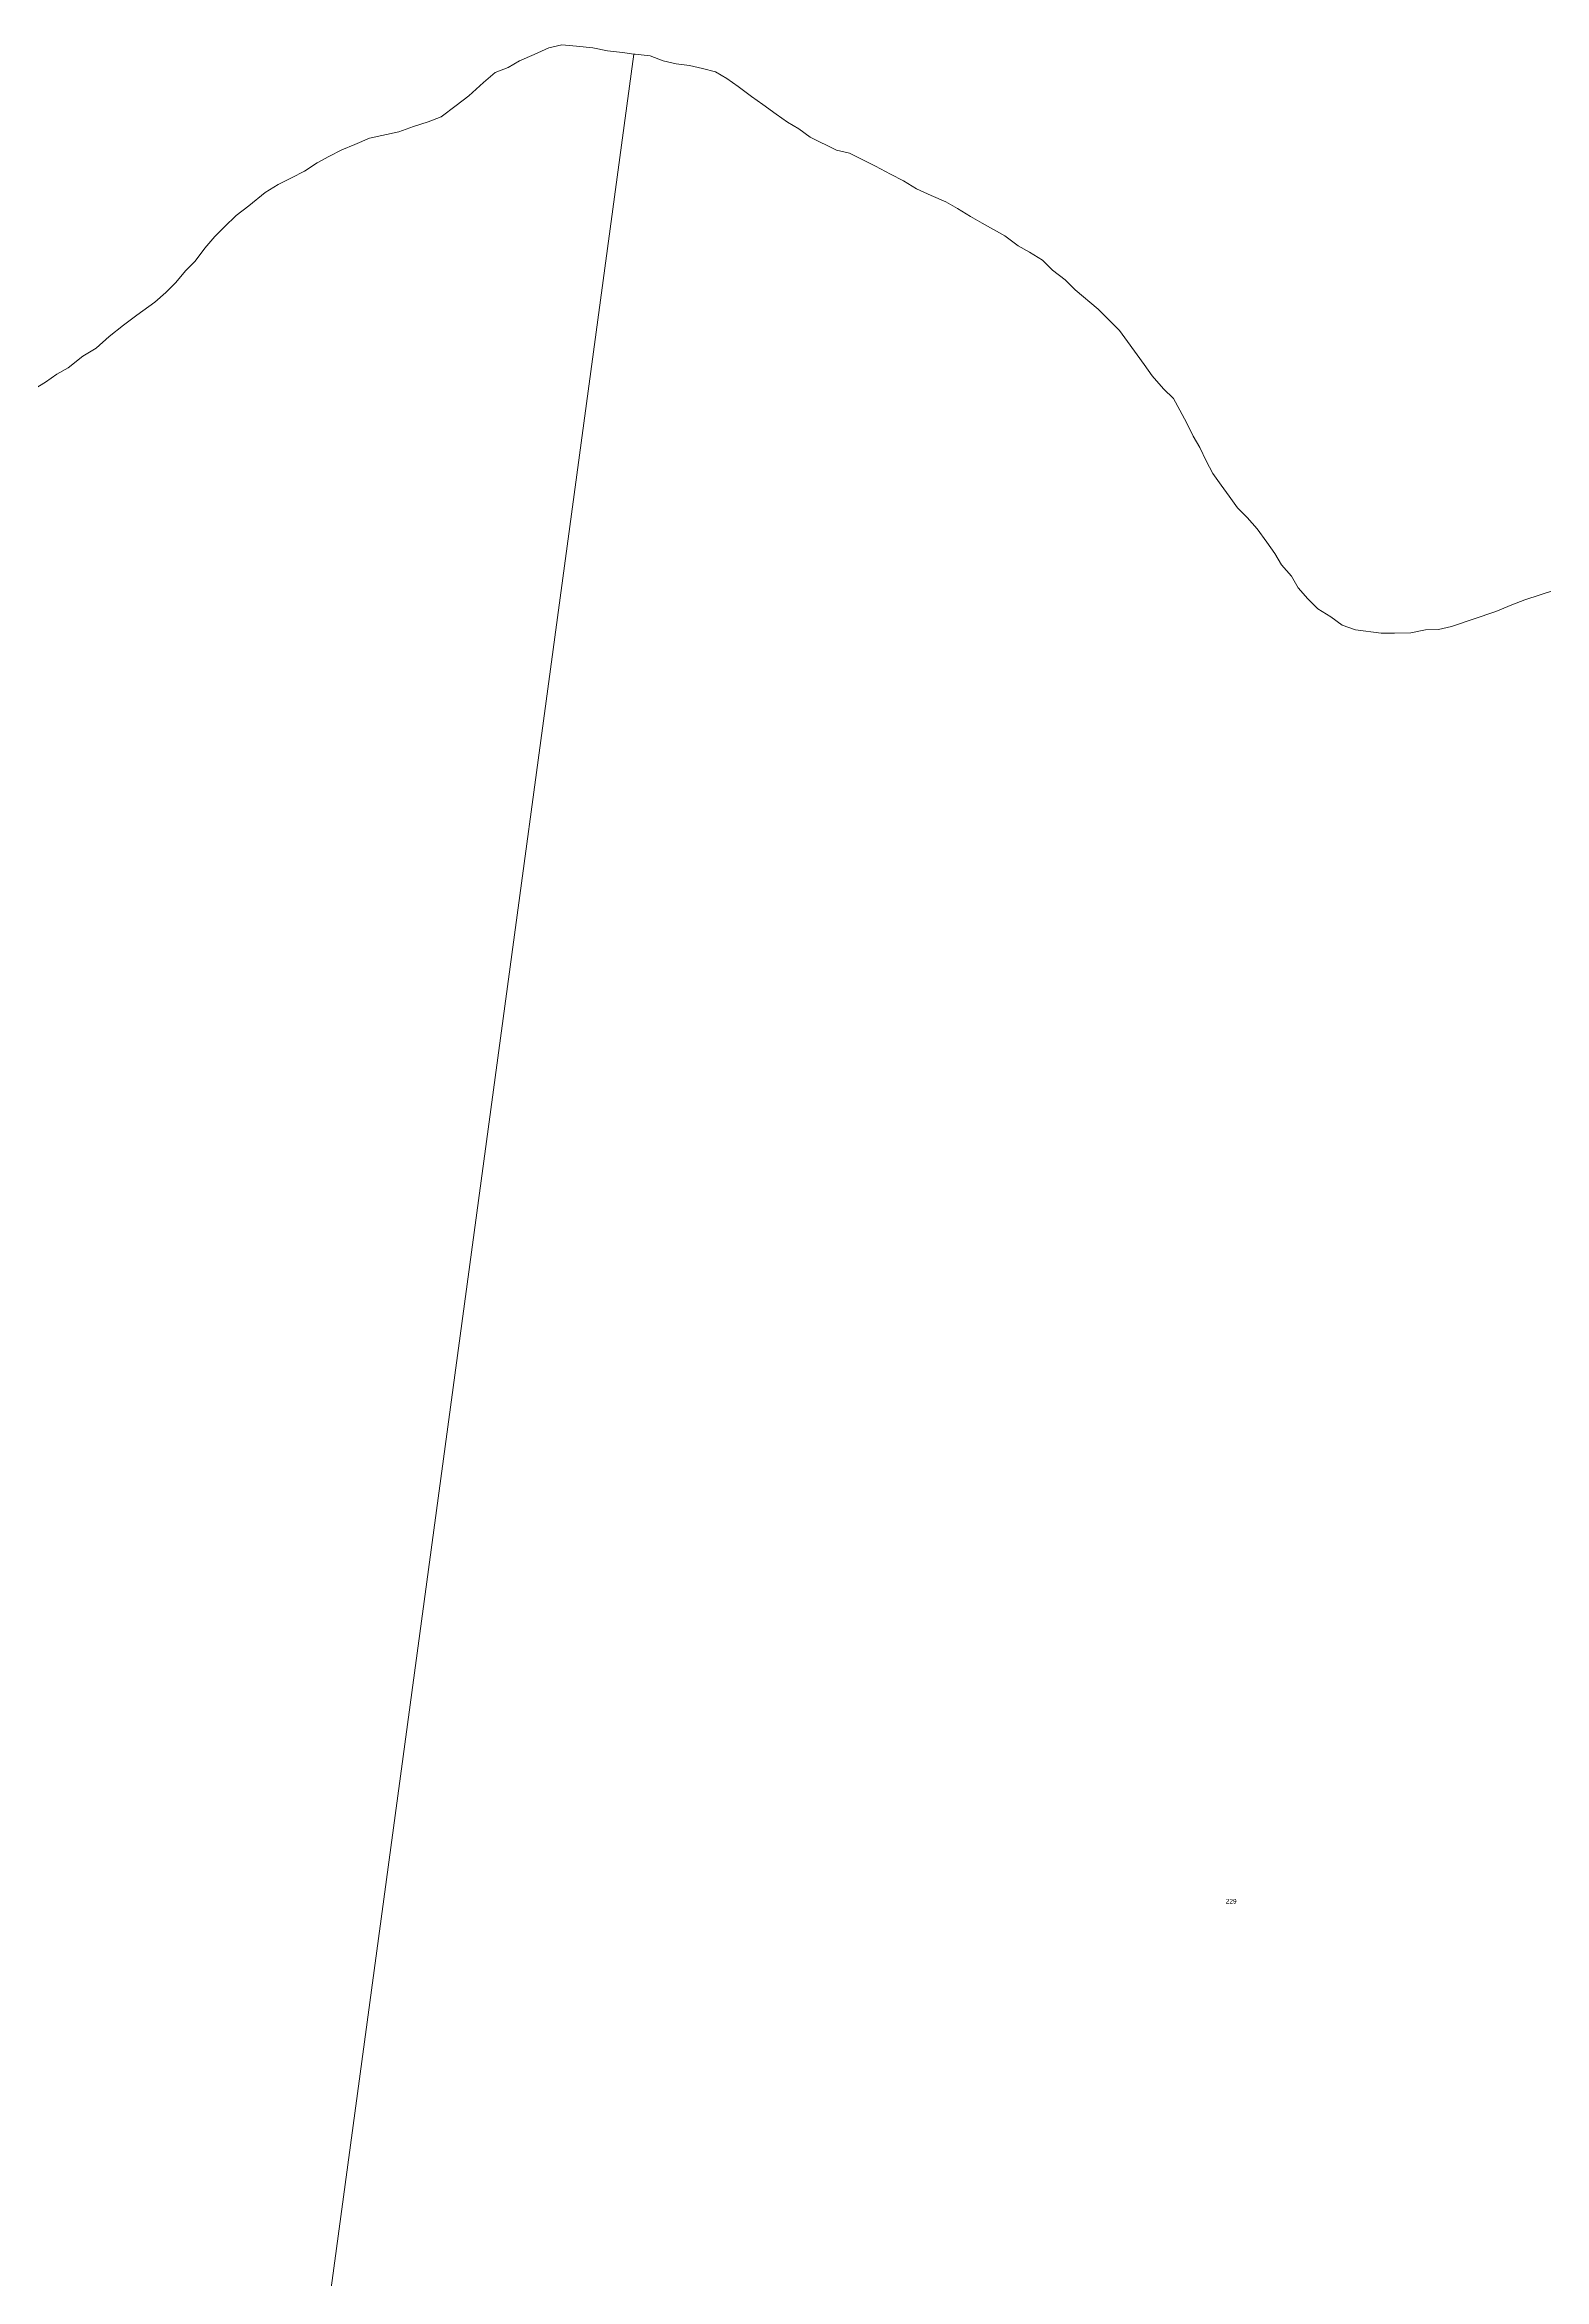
# Model space of a CAD drawing. Header units: metres. Extents: x 240566 to 246015, y 6282606 to 6289108.
# Drawn here: x 241846 to 242429, y 6286175 to 6287044 of the extents above; entities that cross this region are included whole.
import ezdxf

# ---------------------------------------------------------------- set-up
doc = ezdxf.new("R2010")
doc.units = ezdxf.units.M
doc.layers.add('Cadastre Land Parcels_SP_EXT', color=9, linetype='Continuous', lineweight=5)
doc.styles.get("Standard").update_dxf_attribs({"font": 'arial.ttf'})

msp = doc.modelspace()

# ---------------------------------------------------------------- linework, layer by layer
at = {"layer": 'Cadastre Land Parcels_SP_EXT', "linetype": 'Continuous'}
for points in [[(241918.59, 6285884.02), (242075.26, 6287040.41), (242075.26, 6287040.41), (242070.78, 6287041.07), (242065, 6287041.69), (242059.3, 6287042.87), (242052.96, 6287043.48), (242047.27, 6287044.1), (242042.2, 6287042.86), (242036.5, 6287040.26), (242030.8, 6287037.78), (242026.32, 6287035.22), (242021.26, 6287033.3), (242016.8, 6287029.41), (242011.09, 6287024.26), (242006.07, 6287020.47), (242000.33, 6287016.09), (241995.28, 6287014.07), (241989.56, 6287012.25), (241983.85, 6287010.21), (241972.39, 6287007.69), (241966.69, 6287005.2), (241961.63, 6287003.18), (241956.59, 6287000.6), (241952.1, 6286998.15), (241947.07, 6286994.91), (241942.03, 6286992.33), (241936.89, 6286989.75), (241931.86, 6286986.62), (241925.5, 6286981.45), (241920.48, 6286977.65), (241916.05, 6286973.21), (241912.24, 6286969.44), (241908.37, 6286964.9), (241904.6, 6286959.8), (241900.8, 6286956.04), (241897.01, 6286951.61), (241893.21, 6286947.73), (241888.85, 6286943.95), (241881.83, 6286938.88), (241876.73, 6286934.97), (241871.08, 6286930.49), (241866, 6286926.02), (241860.88, 6286922.89), (241855.23, 6286918.41), (241850.74, 6286915.84), (241846.37, 6286912.73), (241840.05, 6286908.9)], [(242433.38, 6286831.89), (242421.95, 6286828.03), (242416.89, 6286826.12), (242410.55, 6286823.51), (242393.41, 6286817.72), (242388.33, 6286816.47), (242383.22, 6286816.45), (242377.58, 6286815.19), (242371.17, 6286815.13), (242366.05, 6286815.1), (242355.98, 6286816.39), (242350.82, 6286818.25), (242346.36, 6286821.46), (242341.35, 6286824.54), (242337.53, 6286828.43), (242333.69, 6286832.77), (242331.06, 6286837.25), (242327.23, 6286841.7), (242324.69, 6286846.07), (242321.51, 6286850.54), (242317.74, 6286855.65), (242313.9, 6286860.1), (242310.08, 6286863.88), (242306.9, 6286868.35), (242303.71, 6286872.71), (242300.52, 6286877.17), (242297.97, 6286882.21), (242295.42, 6286887.36), (242292.88, 6286891.73), (242290.33, 6286896.88), (242287.68, 6286901.91), (242285.15, 6286906.4), (242281.33, 6286910.18), (242276.91, 6286915.28), (242273.73, 6286919.63), (242267.36, 6286928.56), (242264.17, 6286932.92), (242260.35, 6286936.81), (242255.86, 6286941.24), (242246.92, 6286948.77), (242243.1, 6286952.56), (242238.07, 6286956.42), (242234.25, 6286960.2), (242229.14, 6286963.39), (242224.71, 6286965.83), (242219.58, 6286969.69), (242215.15, 6286972.23), (242210.71, 6286974.67), (242206.18, 6286977.21), (242201.17, 6286980.4), (242196.64, 6286982.95), (242190.9, 6286985.46), (242185.25, 6286987.97), (242180.15, 6286991.16), (242175.06, 6286993.69), (242169.31, 6286996.87), (242159.13, 6287001.92), (242154.08, 6287003.12), (242143.9, 6287008.18), (242139.45, 6287011.39), (242135.01, 6287013.93), (242130.56, 6287017.03), (242125.43, 6287020.89), (242120.98, 6287023.99), (242115.86, 6287027.85), (242111.4, 6287030.95), (242106.97, 6287033.49), (242101.91, 6287034.8), (242096.86, 6287036), (242091.73, 6287036.64), (242086.67, 6287037.83), (242081.6, 6287039.8), (242075.82, 6287040.43), (242075.26, 6287040.41), (241918.59, 6285884.02)]]:
    msp.add_lwpolyline(points, dxfattribs=at)

# ---------------------------------------------------------------- texts
at = {"layer": 'Cadastre Land Parcels_SP_EXT'}
msp.add_text('229', height=1.8, dxfattribs=at).set_placement((242305.54, 6286320.73))

doc.saveas('drawing.dxf')
